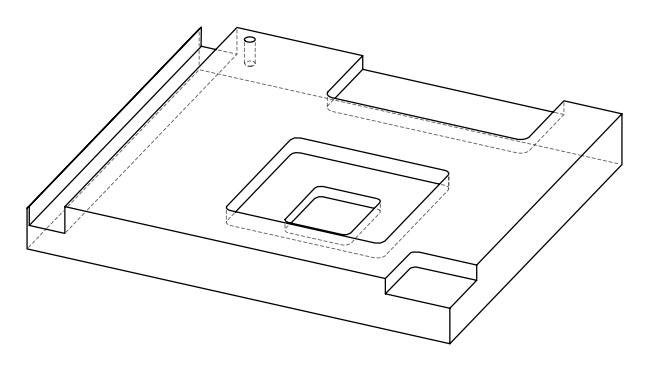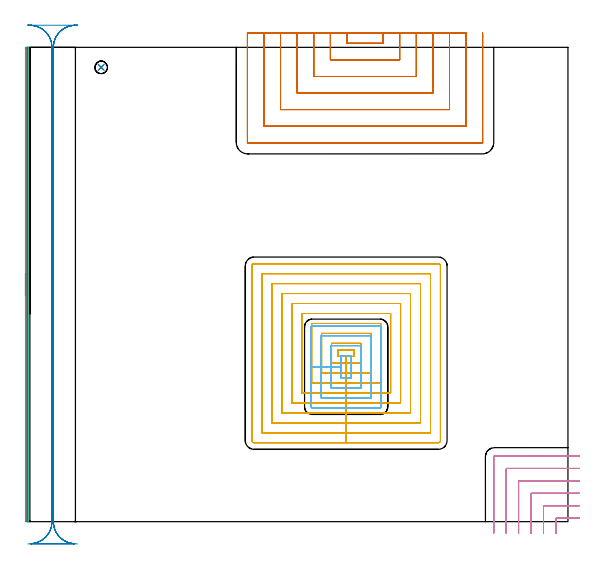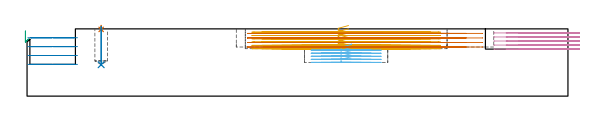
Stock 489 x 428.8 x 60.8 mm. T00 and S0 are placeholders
(PLAN: 8 operations, 6 tool changes, 93.4 min)
(1 SPOT_DRILL | STEP1POCKET | NXT0321_9005460120000 | 0.03 min | 2 mm3)
(2 DRILL_BLIND_HOLE_INTO_CENTER | STEP1POCKET | UGT0301_225 | 0.14 min | 3054 mm3)
(3 AREA_MILL | FG_CHAMFER_SURFACE | UGT0205_001 | 3.59 min | 30307 mm3)
(4 MILL_CORNER_NOTCH_RECTANGULAR | CORNER_NOTCH_RECTANGULAR | UGT0201_133 | Follow Part, ap 3.75, ae 75% | 6.13 min | 91069 mm3)
(5 MILL_RECTANGULAR_POCKET | POCKET_RECTANGULAR_STRAIGHT | NXT0201_011 | Follow Part, ap 3, ae 75% | 42.65 min | 566628 mm3)
(6 MILL_RECTANGULAR_POCKET_1 | POCKET_RECTANGULAR_STRAIGHT_1 | NXT0201_011 | Follow Part, ap 3, ae 75% | 7.4 min | 79877 mm3)
(7 MILL_SLOT | SLOT_PARTIAL_RECTANGULAR | UGT0201_094 | Follow Part, ap 5, ae 75% | 25.11 min | 366774 mm3)
(8 MILL_RECTANGULAR_SLOT | SLOT_RECTANGULAR | UGT0201_019 | Follow Part, ap 10, ae 75% | 8.31 min | 547401 mm3)
(TOOL NXT0321_9005460120000 | NC Spot Drill, 142deg, 12mm, Carbide, Uncoated | D12 PA142 FL30 Z2)
(TOOL UGT0301_225 | Twist Drill 11.4 mm | D11.4 PA118 FL92 Z2)
(TOOL UGT0205_001 | Chamfer Mill 20 x 3 x 45 deg. | D20 FL50 Z2)
(TOOL UGT0201_133 | Carbide End Mill 15.0 | D15 FL30 Z4)
(TOOL NXT0201_011 | ENDMILL 12mm [2P460-1200-NA 1630] | D12 FL38 Z6)
(TOOL UGT0201_094 | End mill 20 mm | D20 FL38 Z4)
(TOOL UGT0201_019 | End mill 40 mm | D40 FL63 Z6)
(OP 1 SPOT_DRILL)
G17 G21 G94 G90
T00 M6
G54
G17 G0 G90 X67. Y410.7 S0 M3
G43 Z70.8 H0
G94 G81 G98 Z60.309 F250. R63.8
G80
M5
M2
(OP 2 DRILL_BLIND_HOLE_INTO_CENTER)
G17 G21 G94 G90
T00 M6
G54
G17 G0 G90 X67. Y410.7 S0 M3
G43 Z70.8 H0
G94 G81 G98 Z28.4 F250. R62.8
G80
M5
M2
(OP 3 AREA_MILL)
G17 G21 G94 G90
T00 M6
G54
G17 G0 G90 X-1.5 Y204.4 S1061 M3
G43 Z70.8 H0
Z58.9
G94 G1 Y204.438 Z58.028 F250.
Y204.552 Z57.164
Y204.741 Z56.312
Y205.003 Z55.48
Y205.337 Z54.674
Y205.74 Z53.9
Y206.209 Z53.164
Y206.74 Z52.472
Y207.329 Z51.829
Y207.972 Z51.24
Y208.664 Z50.708
Y209.4 Z50.24
Y210.174 Z49.837
Y210.98 Z49.503
Y211.812 Z49.241
Y212.664 Z49.052
Y213.528 Z48.938
Y214.4 Z48.9
Y428.167
X-1.499 Y428.401 Z48.901
X-1.491 Y428.797 Z48.905
X-1.444 Y428.8 Z48.953
X-0.2 Z50.195
X0.531 Z50.93
X0.751 Z51.15
X1.104 Y428.79 Z51.495
X1.1 Y428.627 Z51.5
Y428.619
Y0.186
X1.104 Y0.01 Z51.495
X0.75 Y0. Z51.15
X0.531 Z50.93
X-0.2 Z50.195
X-1.444 Z48.953
X-1.491 Y0.003 Z48.905
X-1.5 Y0.4 Z48.9
Y214.4
Y215.272 Z48.938
Y216.137 Z49.052
Y216.988 Z49.241
Y217.82 Z49.503
Y218.626 Z49.837
Y219.4 Z50.24
Y220.136 Z50.708
Y220.828 Z51.24
Y221.471 Z51.829
Y222.06 Z52.472
Y222.592 Z53.164
Y223.06 Z53.9
Y223.463 Z54.674
Y223.797 Z55.48
Y224.059 Z56.312
Y224.248 Z57.164
Y224.362 Z58.028
Y224.4 Z58.9
G0 Z70.8
M5
M2
(OP 4 MILL_CORNER_NOTCH_RECTANGULAR)
G17 G21 G94 G90
T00 M6
G54
G17 G0 G90 X499.5 Y3.15 S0 M3
G43 Z70.8 H0
Z57.14
G94 G1 X496.5 F250.
X478.895 F500.
G3 X478.15 Y2.405 R0.75
G1 Y-7.5
Y-10.5 F250.
G0 Z70.8
X499.5 Y14.4
Z57.14
G1 X496.5
X467.645 F500.
G3 X466.9 Y13.655 R0.75
G1 Y-7.5
Y-10.5 F250.
G0 Z70.8
X499.5 Y25.65
Z57.14
G1 X496.5
X456.395 F500.
G3 X455.65 Y24.905 R0.75
G1 Y-7.5
Y-10.5 F250.
G0 Z70.8
X499.5 Y36.9
Z57.14
G1 X496.5
X445.145 F500.
G3 X444.4 Y36.155 R0.75
G1 Y-7.5
Y-10.5 F250.
G0 Z70.8
X499.5 Y48.15
Z57.14
G1 X496.5
X433.895 F500.
G3 X433.15 Y47.405 R0.75
G1 Y-7.5
Y-10.5 F250.
G0 Z70.8
X499.5 Y59.4
Z57.14
G1 X496.5
X422.646 F500.
G3 X421.9 Y58.654 R0.75
G1 Y-7.5
Y-10.5 F250.
G0 Z70.8
X499.5 Y3.15
Z53.48
G1 X496.5
X478.895 F500.
G3 X478.15 Y2.405 R0.75
G1 Y-7.5
Y-10.5 F250.
G0 Z70.8
X499.5 Y14.4
Z53.48
G1 X496.5
X467.645 F500.
G3 X466.9 Y13.655 R0.75
G1 Y-7.5
Y-10.5 F250.
G0 Z70.8
X499.5 Y25.65
Z53.48
G1 X496.5
X456.395 F500.
G3 X455.65 Y24.905 R0.75
G1 Y-7.5
Y-10.5 F250.
G0 Z70.8
X499.5 Y36.9
Z53.48
G1 X496.5
X445.145 F500.
G3 X444.4 Y36.155 R0.75
G1 Y-7.5
Y-10.5 F250.
G0 Z70.8
X499.5 Y48.15
Z53.48
G1 X496.5
X433.896 F500.
G3 X433.15 Y47.404 R0.75
G1 Y-7.5
Y-10.5 F250.
G0 Z70.8
X499.5 Y59.4
Z53.48
G1 X496.5
X422.646 F500.
G3 X421.9 Y58.654 R0.75
G1 Y-7.5
Y-10.5 F250.
G0 Z70.8
X499.5 Y3.15
Z49.82
G1 X496.5
X478.895 F500.
G3 X478.15 Y2.405 R0.75
G1 Y-7.5
Y-10.5 F250.
G0 Z70.8
X499.5 Y14.4
Z49.82
G1 X496.5
X467.645 F500.
G3 X466.9 Y13.655 R0.75
G1 Y-7.5
Y-10.5 F250.
G0 Z70.8
X499.5 Y25.65
Z49.82
G1 X496.5
X456.395 F500.
G3 X455.65 Y24.905 R0.75
G1 Y-7.5
Y-10.5 F250.
G0 Z70.8
X499.5 Y36.9
Z49.82
G1 X496.5
X445.145 F500.
G3 X444.4 Y36.155 R0.75
G1 Y-7.5
Y-10.5 F250.
G0 Z70.8
X499.5 Y48.15
Z49.82
G1 X496.5
X433.896 F500.
G3 X433.15 Y47.404 R0.75
G1 Y-7.5
Y-10.5 F250.
G0 Z70.8
X499.5 Y59.4
Z49.82
G1 X496.5
X422.646 F500.
G3 X421.9 Y58.654 R0.75
G1 Y-7.5
Y-10.5 F250.
G0 Z70.8
X499.5 Y3.15
Z46.16
G1 X496.5
X478.895 F500.
G3 X478.15 Y2.405 R0.75
G1 Y-7.5
Y-10.5 F250.
G0 Z70.8
X499.5 Y14.4
Z46.16
G1 X496.5
X467.645 F500.
G3 X466.9 Y13.655 R0.75
G1 Y-7.5
Y-10.5 F250.
G0 Z70.8
X499.5 Y25.65
Z46.16
G1 X496.5
X456.395 F500.
G3 X455.65 Y24.905 R0.75
G1 Y-7.5
Y-10.5 F250.
G0 Z70.8
X499.5 Y36.9
Z46.16
G1 X496.5
X445.145 F500.
G3 X444.4 Y36.155 R0.75
G1 Y-7.5
Y-10.5 F250.
G0 Z70.8
X499.5 Y48.15
Z46.16
G1 X496.5
X433.896 F500.
G3 X433.15 Y47.404 R0.75
G1 Y-7.5
Y-10.5 F250.
G0 Z70.8
X499.5 Y59.4
Z46.16
G1 X496.5
X422.646 F500.
G3 X421.9 Y58.654 R0.75
G1 Y-7.5
Y-10.5 F250.
G0 Z70.8
X499.5 Y3.15
Z42.5
G1 X496.5
X478.895 F500.
G3 X478.15 Y2.405 R0.75
G1 Y-7.5
Y-10.5 F250.
G0 Z70.8
X499.5 Y14.4
Z42.5
G1 X496.5
X467.645 F500.
G3 X466.9 Y13.655 R0.75
G1 Y-7.5
Y-10.5 F250.
G0 Z70.8
X499.5 Y25.65
Z42.5
G1 X496.5
X456.395 F500.
G3 X455.65 Y24.905 R0.75
G1 Y-7.5
Y-10.5 F250.
G0 Z70.8
X499.5 Y36.9
Z42.5
G1 X496.5
X445.145 F500.
G3 X444.4 Y36.155 R0.75
G1 Y-7.5
Y-10.5 F250.
G0 Z70.8
X499.5 Y48.15
Z42.5
G1 X496.5
X433.896 F500.
G3 X433.15 Y47.404 R0.75
G1 Y-7.5
Y-10.5 F250.
G0 Z70.8
X499.5 Y59.4
Z42.5
G1 X496.5
X422.646 F500.
G3 X421.9 Y58.654 R0.75
G1 Y-7.5
Y-10.5 F250.
G0 Z70.8
M5
M2
(OP 5 MILL_RECTANGULAR_POCKET)
G17 G21 G94 G90
T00 M6
G54
G17 G0 G90 X290.63 Y155.2 S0 M3
G43 Z70.8 H1
Z63.8
G94 G1 X281.3 Z61.3 F250.
Y149.4 Z59.746
X288.5 Z57.817
X295.7 F500.
Y155.2
X281.3
Y149.4
X288.5
Y143.4
X301.7
Y161.2
X275.3
Y143.4
X288.5
Y134.4
X310.7
Y170.2
X266.3
Y134.4
X288.5
Y125.4
X319.7
Y179.2
X257.3
Y125.4
X288.5
Y116.4
X328.7
Y188.2
X248.3
Y116.4
X288.5
Y107.4
X337.7
Y197.2
X239.3
Y107.4
X288.5
Y98.4
X346.7
Y206.2
X230.3
Y98.4
X288.5
Y89.4
X355.7
Y215.2
X221.3
Y89.4
X288.5
Y80.4
X364.7
Y224.2
X212.3
Y80.4
X288.5
Y71.4
X371.8
G3 X373.7 Y73.3 R1.9
G1 Y231.3
G3 X371.8 Y233.2 R1.9
G1 X205.2
G3 X203.3 Y231.3 R1.9
G1 Y73.3
G3 X205.2 Y71.4 R1.9
G1 X288.5
X289.5
G0 X290.63 Y155.2 Z60.817
G1 X281.3 Z58.317 F250.
Y149.4 Z56.763
X288.5 Z54.833
X295.7 F500.
Y155.2
X281.3
Y149.4
X288.5
Y143.4
X301.7
Y161.2
X275.3
Y143.4
X288.5
Y134.4
X310.7
Y170.2
X266.3
Y134.4
X288.5
Y125.4
X319.7
Y179.2
X257.3
Y125.4
X288.5
Y116.4
X328.7
Y188.2
X248.3
Y116.4
X288.5
Y107.4
X337.7
Y197.2
X239.3
Y107.4
X288.5
Y98.4
X346.7
Y206.2
X230.3
Y98.4
X288.5
Y89.4
X355.7
Y215.2
X221.3
Y89.4
X288.5
Y80.4
X364.7
Y224.2
X212.3
Y80.4
X288.5
Y71.4
X371.8
G3 X373.7 Y73.3 R1.9
G1 Y231.3
G3 X371.8 Y233.2 R1.9
G1 X205.2
G3 X203.3 Y231.3 R1.9
G1 Y73.3
G3 X205.2 Y71.4 R1.9
G1 X288.5
X289.5
G0 X290.63 Y155.2 Z57.833
G1 X281.3 Z55.333 F250.
Y149.4 Z53.779
X288.5 Z51.85
X295.7 F500.
Y155.2
X281.3
Y149.4
X288.5
Y143.4
X301.7
Y161.2
X275.3
Y143.4
X288.5
Y134.4
X310.7
Y170.2
X266.3
Y134.4
X288.5
Y125.4
X319.7
Y179.2
X257.3
Y125.4
X288.5
Y116.4
X328.7
Y188.2
X248.3
Y116.4
X288.5
Y107.4
X337.7
Y197.2
X239.3
Y107.4
X288.5
Y98.4
X346.7
Y206.2
X230.3
Y98.4
X288.5
Y89.4
X355.7
Y215.2
X221.3
Y89.4
X288.5
Y80.4
X364.7
Y224.2
X212.3
Y80.4
X288.5
Y71.4
X371.8
G3 X373.7 Y73.3 R1.9
G1 Y231.3
G3 X371.8 Y233.2 R1.9
G1 X205.2
G3 X203.3 Y231.3 R1.9
G1 Y73.3
G3 X205.2 Y71.4 R1.9
G1 X288.5
X289.5
G0 X290.63 Y155.2 Z54.85
G1 X281.3 Z52.35 F250.
Y149.4 Z50.796
X288.5 Z48.867
X295.7 F500.
Y155.2
X281.3
Y149.4
X288.5
Y143.4
X301.7
Y161.2
X275.3
Y143.4
X288.5
Y134.4
X310.7
Y170.2
X266.3
Y134.4
X288.5
Y125.4
X319.7
Y179.2
X257.3
Y125.4
X288.5
Y116.4
X328.7
Y188.2
X248.3
Y116.4
X288.5
Y107.4
X337.7
Y197.2
X239.3
Y107.4
X288.5
Y98.4
X346.7
Y206.2
X230.3
Y98.4
X288.5
Y89.4
X355.7
Y215.2
X221.3
Y89.4
X288.5
Y80.4
X364.7
Y224.2
X212.3
Y80.4
X288.5
Y71.4
X371.8
G3 X373.7 Y73.3 R1.9
G1 Y231.3
G3 X371.8 Y233.2 R1.9
G1 X205.2
G3 X203.3 Y231.3 R1.9
G1 Y73.3
G3 X205.2 Y71.4 R1.9
G1 X288.5
X289.5
G0 X290.63 Y155.2 Z51.867
G1 X281.3 Z49.367 F250.
Y149.4 Z47.813
X288.5 Z45.883
X295.7 F500.
Y155.2
X281.3
Y149.4
X288.5
Y143.4
X301.7
Y161.2
X275.3
Y143.4
X288.5
Y134.4
X310.7
Y170.2
X266.3
Y134.4
X288.5
Y125.4
X319.7
Y179.2
X257.3
Y125.4
X288.5
Y116.4
X328.7
Y188.2
X248.3
Y116.4
X288.5
Y107.4
X337.7
Y197.2
X239.3
Y107.4
X288.5
Y98.4
X346.7
Y206.2
X230.3
Y98.4
X288.5
Y89.4
X355.7
Y215.2
X221.3
Y89.4
X288.5
Y80.4
X364.7
Y224.2
X212.3
Y80.4
X288.5
Y71.4
X371.8
G3 X373.7 Y73.3 R1.9
G1 Y231.3
G3 X371.8 Y233.2 R1.9
G1 X205.2
G3 X203.3 Y231.3 R1.9
G1 Y73.3
G3 X205.2 Y71.4 R1.9
G1 X288.5
X289.5
G0 X290.63 Y155.2 Z48.883
G1 X281.3 Z46.383 F250.
Y149.4 Z44.829
X288.5 Z42.9
X295.7 F500.
Y155.2
X281.3
Y149.4
X288.5
Y143.4
X301.7
Y161.2
X275.3
Y143.4
X288.5
Y134.4
X310.7
Y170.2
X266.3
Y134.4
X288.5
Y125.4
X319.7
Y179.2
X257.3
Y125.4
X288.5
Y116.4
X328.7
Y188.2
X248.3
Y116.4
X288.5
Y107.4
X337.7
Y197.2
X239.3
Y107.4
X288.5
Y98.4
X346.7
Y206.2
X230.3
Y98.4
X288.5
Y89.4
X355.7
Y215.2
X221.3
Y89.4
X288.5
Y80.4
X364.7
Y224.2
X212.3
Y80.4
X288.5
Y71.4
X371.8
G3 X373.7 Y73.3 R1.9
G1 Y231.3
G3 X371.8 Y233.2 R1.9
G1 X205.2
G3 X203.3 Y231.3 R1.9
G1 Y73.3
G3 X205.2 Y71.4 R1.9
G1 X288.5
X289.5
G0 Z70.8
M5
M2
(OP 6 MILL_RECTANGULAR_POCKET_1)
G17 G21 G94 G90
T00 M6
G54
G17 G0 G90 X293.1 Y147.924 S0 M3
G43 Z70.8 H1
Z47.273
G94 G1 Y150.1 Z46.69 F250.
X283.9 Z44.224
Y140. Z41.518
Y129.9 F500.
X293.1
Y150.1
X283.9
Y140.
X274.9
Y120.9
X302.1
Y159.1
X274.9
Y140.
X265.9
Y111.9
X311.1
Y168.1
X265.9
Y140.
X256.9
Y103.7
G3 X257.7 Y102.9 R0.8
G1 X319.3
G3 X320.1 Y103.7 R0.8
G1 Y176.3
G3 X319.3 Y177.1 R0.8
G1 X257.7
G3 X256.9 Y176.3 R0.8
G1 Y140.
Y139.
G0 X293.1 Y147.924 Z44.518
G1 Y150.1 Z43.935 F250.
X283.9 Z41.47
Y140. Z38.764
Y129.9 F500.
X293.1
Y150.1
X283.9
Y140.
X274.9
Y120.9
X302.1
Y159.1
X274.9
Y140.
X265.9
Y111.9
X311.1
Y168.1
X265.9
Y140.
X256.9
Y103.7
G3 X257.7 Y102.9 R0.8
G1 X319.3
G3 X320.1 Y103.7 R0.8
G1 Y176.3
G3 X319.3 Y177.1 R0.8
G1 X257.7
G3 X256.9 Y176.3 R0.8
G1 Y140.
Y139.
G0 X293.1 Y147.924 Z41.764
G1 Y150.1 Z41.18 F250.
X283.9 Z38.715
Y140. Z36.009
Y129.9 F500.
X293.1
Y150.1
X283.9
Y140.
X274.9
Y120.9
X302.1
Y159.1
X274.9
Y140.
X265.9
Y111.9
X311.1
Y168.1
X265.9
Y140.
X256.9
Y103.7
G3 X257.7 Y102.9 R0.8
G1 X319.3
G3 X320.1 Y103.7 R0.8
G1 Y176.3
G3 X319.3 Y177.1 R0.8
G1 X257.7
G3 X256.9 Y176.3 R0.8
G1 Y140.
Y139.
G0 X293.1 Y147.924 Z39.009
G1 Y150.1 Z38.426 F250.
X283.9 Z35.961
Y140. Z33.255
Y129.9 F500.
X293.1
Y150.1
X283.9
Y140.
X274.9
Y120.9
X302.1
Y159.1
X274.9
Y140.
X265.9
Y111.9
X311.1
Y168.1
X265.9
Y140.
X256.9
Y103.7
G3 X257.7 Y102.9 R0.8
G1 X319.3
G3 X320.1 Y103.7 R0.8
G1 Y176.3
G3 X319.3 Y177.1 R0.8
G1 X257.7
G3 X256.9 Y176.3 R0.8
G1 Y140.
Y139.
G0 X293.1 Y147.924 Z36.255
G1 Y150.1 Z35.671 F250.
X283.9 Z33.206
Y140. Z30.5
Y129.9 F500.
X293.1
Y150.1
X283.9
Y140.
X274.9
Y120.9
X302.1
Y159.1
X274.9
Y140.
X265.9
Y111.9
X311.1
Y168.1
X265.9
Y140.
X256.9
Y103.7
G3 X257.7 Y102.9 R0.8
G1 X319.3
G3 X320.1 Y103.7 R0.8
G1 Y176.3
G3 X319.3 Y177.1 R0.8
G1 X257.7
G3 X256.9 Y176.3 R0.8
G1 Y140.
Y139.
G0 Z70.8
M5
M2
(OP 7 MILL_SLOT)
G17 G21 G94 G90
T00 M6
G54
G17 G0 G90 X289.2 Y441.8 S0 M3
G43 Z70.8 H0
Z56.7
G94 G1 Y438.8 F250.
Y432.5 F500.
X321.9
Y438.8
Y441.8 F250.
X274.2
Y438.8
Y417.5 F500.
X336.9
Y438.8
Y441.8 F250.
X259.2
Y438.8
Y402.5 F500.
X351.9
Y438.8
Y441.8 F250.
X244.2
Y438.8
Y387.5 F500.
X366.9
Y438.8
Y441.8 F250.
X229.2
Y438.8
Y372.5 F500.
X381.9
Y438.8
Y441.8 F250.
X214.2
Y438.8
Y357.5 F500.
X396.9
Y438.8
Y441.8 F250.
X199.2
Y438.8
Y342.8 F500.
G3 X199.5 Y342.5 R0.3
G1 X411.6
G3 X411.9 Y342.8 R0.3
G1 Y438.8
Y441.8 F250.
G0 X289.2 Z52.6
G1 Y438.8
Y432.5 F500.
X321.9
Y438.8
Y441.8 F250.
X274.2
Y438.8
Y417.5 F500.
X336.9
Y438.8
Y441.8 F250.
X259.2
Y438.8
Y402.5 F500.
X351.9
Y438.8
Y441.8 F250.
X244.2
Y438.8
Y387.5 F500.
X366.9
Y438.8
Y441.8 F250.
X229.2
Y438.8
Y372.5 F500.
X381.9
Y438.8
Y441.8 F250.
X214.2
Y438.8
Y357.5 F500.
X396.9
Y438.8
Y441.8 F250.
X199.2
Y438.8
Y342.8 F500.
G3 X199.5 Y342.5 R0.3
G1 X411.6
G3 X411.9 Y342.8 R0.3
G1 Y438.8
Y441.8 F250.
G0 X289.2 Z48.5
G1 Y438.8
Y432.5 F500.
X321.9
Y438.8
Y441.8 F250.
X274.2
Y438.8
Y417.5 F500.
X336.9
Y438.8
Y441.8 F250.
X259.2
Y438.8
Y402.5 F500.
X351.9
Y438.8
Y441.8 F250.
X244.2
Y438.8
Y387.5 F500.
X366.9
Y438.8
Y441.8 F250.
X229.2
Y438.8
Y372.5 F500.
X381.9
Y438.8
Y441.8 F250.
X214.2
Y438.8
Y357.5 F500.
X396.9
Y438.8
Y441.8 F250.
X199.2
Y438.8
Y342.8 F500.
G3 X199.5 Y342.5 R0.3
G1 X411.6
G3 X411.9 Y342.8 R0.3
G1 Y438.8
Y441.8 F250.
G0 X289.2 Z44.4
G1 Y438.8
Y432.5 F500.
X321.9
Y438.8
Y441.8 F250.
X274.2
Y438.8
Y417.5 F500.
X336.9
Y438.8
Y441.8 F250.
X259.2
Y438.8
Y402.5 F500.
X351.9
Y438.8
Y441.8 F250.
X244.2
Y438.8
Y387.5 F500.
X366.9
Y438.8
Y441.8 F250.
X229.2
Y438.8
Y372.5 F500.
X381.9
Y438.8
Y441.8 F250.
X214.2
Y438.8
Y357.5 F500.
X396.9
Y438.8
Y441.8 F250.
X199.2
Y438.8
Y342.8 F500.
G3 X199.5 Y342.5 R0.3
G1 X411.6
G3 X411.9 Y342.8 R0.3
G1 Y438.8
Y441.8 F250.
G0 Z70.8
M5
M2
(OP 8 MILL_RECTANGULAR_SLOT)
G17 G21 G94 G90
T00 M6
G54
G17 G0 G90 X45.6 Y-20.134 S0 M3
G43 Z70.8 H0
Z52.775
G94 G1 X42.605 Y-19.97 F250.
G2 X23.7 Y0. R20. F500.
G1 Y428.8
G2 X42.605 Y448.77 R20.
G1 Y448.8
X3.875
X3.708 Y448.799
Y448.769
G2 X22.6 Y428.8 R20.
G1 Y0.
G2 X3.708 Y-19.969 R20.
G1 X0.712 Y-20.135 F250.
G0 Z70.8
X0.7 Y448.934
Z44.75
G1 X3.695 Y448.77
G2 X22.6 Y428.8 R20. F500.
G1 Y0.
G2 X3.695 Y-19.97 R20.
G1 Y-20.
X42.605
Y-19.97
G2 X23.7 Y0. R20.
G1 Y428.8
G2 X42.605 Y448.77 R20.
G1 X45.6 Y448.934 F250.
G0 X0.7 Z36.725
G1 X3.695 Y448.77
G2 X22.6 Y428.8 R20. F500.
G1 Y0.
G2 X3.232 Y-19.99 R20.
G1 X43.068
G2 X23.7 Y0. R20.
G1 Y428.8
G2 X42.605 Y448.77 R20.
G1 X45.6 Y448.934 F250.
G0 X0.7 Z28.7
G1 X3.695 Y448.77
G2 X22.6 Y428.8 R20. F500.
G1 Y0.
G2 X3.232 Y-19.99 R20.
G1 X43.068
G2 X23.7 Y0. R20.
G1 Y428.8
G2 X42.605 Y448.77 R20.
G1 X45.6 Y448.934 F250.
G0 Z70.8
M5
M2
